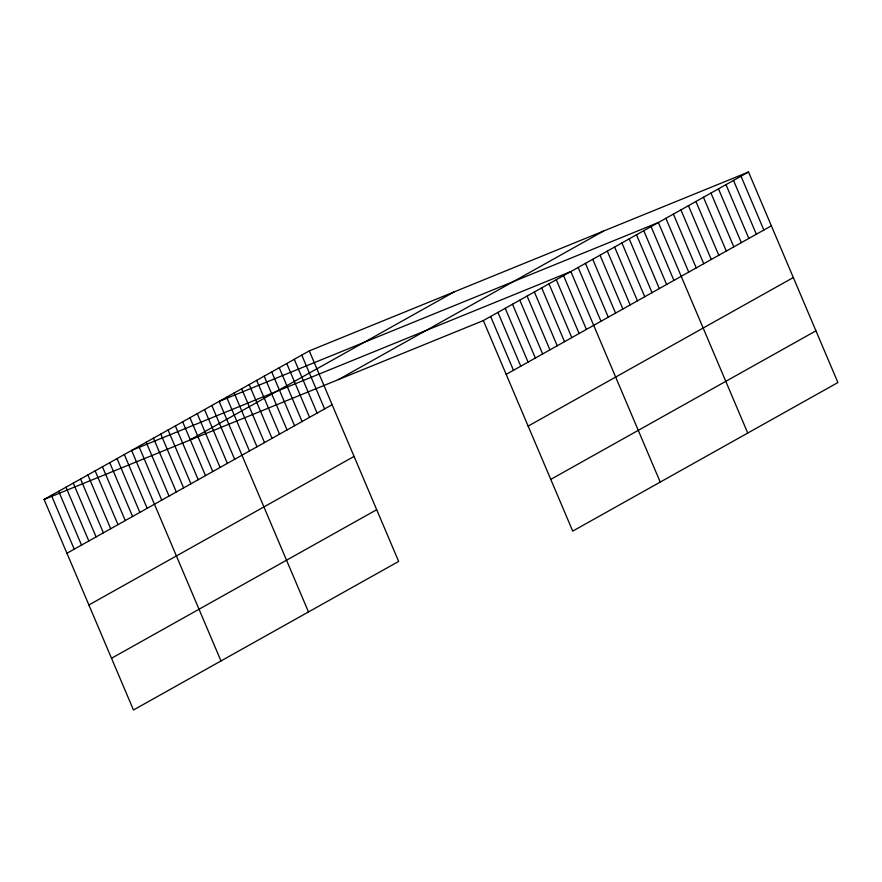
<?xml version="1.0" encoding="UTF-8"?>
<svg xmlns="http://www.w3.org/2000/svg" width="882" height="882" viewBox="0 0 882 882"><rect width="100%" height="100%" fill="white"/><g stroke="black" fill="none" stroke-linecap="round" stroke-linejoin="round"><path stroke-width="1.32" d="M309.284 350.893L398.653 561.426L133.469 709.988L44.1 499.455L309.284 350.893L748.531 172.012L837.9 382.545L572.716 531.107L483.347 320.574L748.531 172.012M189.046 440.427L454.241 291.865M338.39 379.602L603.586 231.04M66.933 553.257L332.128 404.695M88.895 604.975L354.079 456.413M506.18 374.376L771.375 225.814M111.507 658.27L376.702 509.708M528.142 426.094L793.326 277.532M550.754 479.389L815.949 330.827M44.1 499.455L483.347 320.574M741.023 176.224L763.856 230.026M733.504 180.424L756.348 234.226M725.996 184.636L748.829 238.438M718.477 188.847L741.321 242.649M710.969 193.059L733.802 246.861M703.45 197.27L726.294 251.072M695.942 201.471L718.775 255.273M688.423 205.682L711.267 259.484M680.915 209.894L703.748 263.696M673.396 214.106L696.24 267.908M665.888 218.317L688.721 272.108M747.738 433.051L658.369 222.518L219.122 401.409L308.491 611.943M651.081 226.608L673.914 280.41M643.783 230.698L666.627 284.489M636.495 234.777L659.328 288.579M629.197 238.868L652.041 292.67M621.909 242.947L644.742 296.749M614.611 247.037L637.454 300.839M607.323 251.116L630.156 304.918M600.025 255.207L622.868 309.009M592.737 259.286L615.57 313.088M585.439 263.376L608.282 317.178M578.151 267.466L600.984 321.268M660.221 482.079L570.852 271.546L131.616 450.426L220.974 660.96M563.565 275.636L586.398 329.438M556.277 279.715L579.11 333.517M548.979 283.806L571.812 337.608M541.691 287.885L564.524 341.687M534.393 291.975L557.237 345.777M527.105 296.065L549.938 349.856M519.807 300.145L542.65 353.947M512.519 304.235L535.352 358.037M505.221 308.314L528.064 362.116M497.933 312.404L520.766 366.206M490.635 316.484L513.478 370.286M301.776 355.104L324.609 408.906M294.257 359.316L317.101 413.118M286.749 363.516L309.582 417.318M279.23 367.728L302.074 421.53M271.722 371.939L294.555 425.741M264.203 376.151L287.047 429.953M256.695 380.363L279.528 434.165M249.176 384.563L272.02 438.365M241.668 388.775L264.501 442.577M234.149 392.986L256.993 446.788M226.641 397.198L249.474 451M211.834 405.488L234.667 459.29M204.536 409.579L227.38 463.381M197.248 413.658L220.081 467.46M189.95 417.748L212.794 471.55M182.662 421.828L205.495 475.63M175.364 425.918L198.207 479.72M168.076 430.008L190.909 483.799M160.778 434.087L183.621 487.889M153.49 438.178L176.323 491.98M146.203 442.257L169.035 496.059M138.904 446.347L161.737 500.149M124.318 454.517L147.162 508.319M117.03 458.607L139.863 512.398M109.732 462.686L132.576 516.488M102.444 466.776L125.277 520.578M95.146 470.856L117.99 524.658M87.858 474.946L110.691 528.748M80.56 479.025L103.403 532.827M73.272 483.115L96.105 536.918M65.974 487.195L88.817 540.997M58.686 491.285L81.519 545.087M51.388 495.375L74.231 549.177"/></g></svg>
